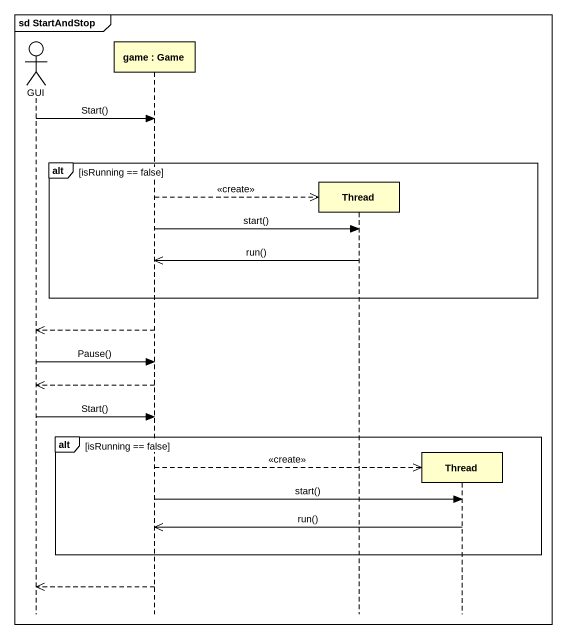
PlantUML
@startuml
mainframe sd StartAndStop
hide footbox
actor GUI
participant "game : Game" as game
participant Thread
participant "Thread" as Thread_2

GUI -> game : Start()
alt isRunning == false
  game -->> Thread ** : <<create>>
  game -> Thread : start()
  Thread ->> game : run()
end
game -->> GUI
GUI -> game : Pause()
game -->> GUI
GUI -> game : Start()
alt isRunning == false
  game -->> Thread_2 ** : <<create>>
  game -> Thread_2 : start()
  Thread_2 ->> game : run()
end
game -->> GUI
@enduml
